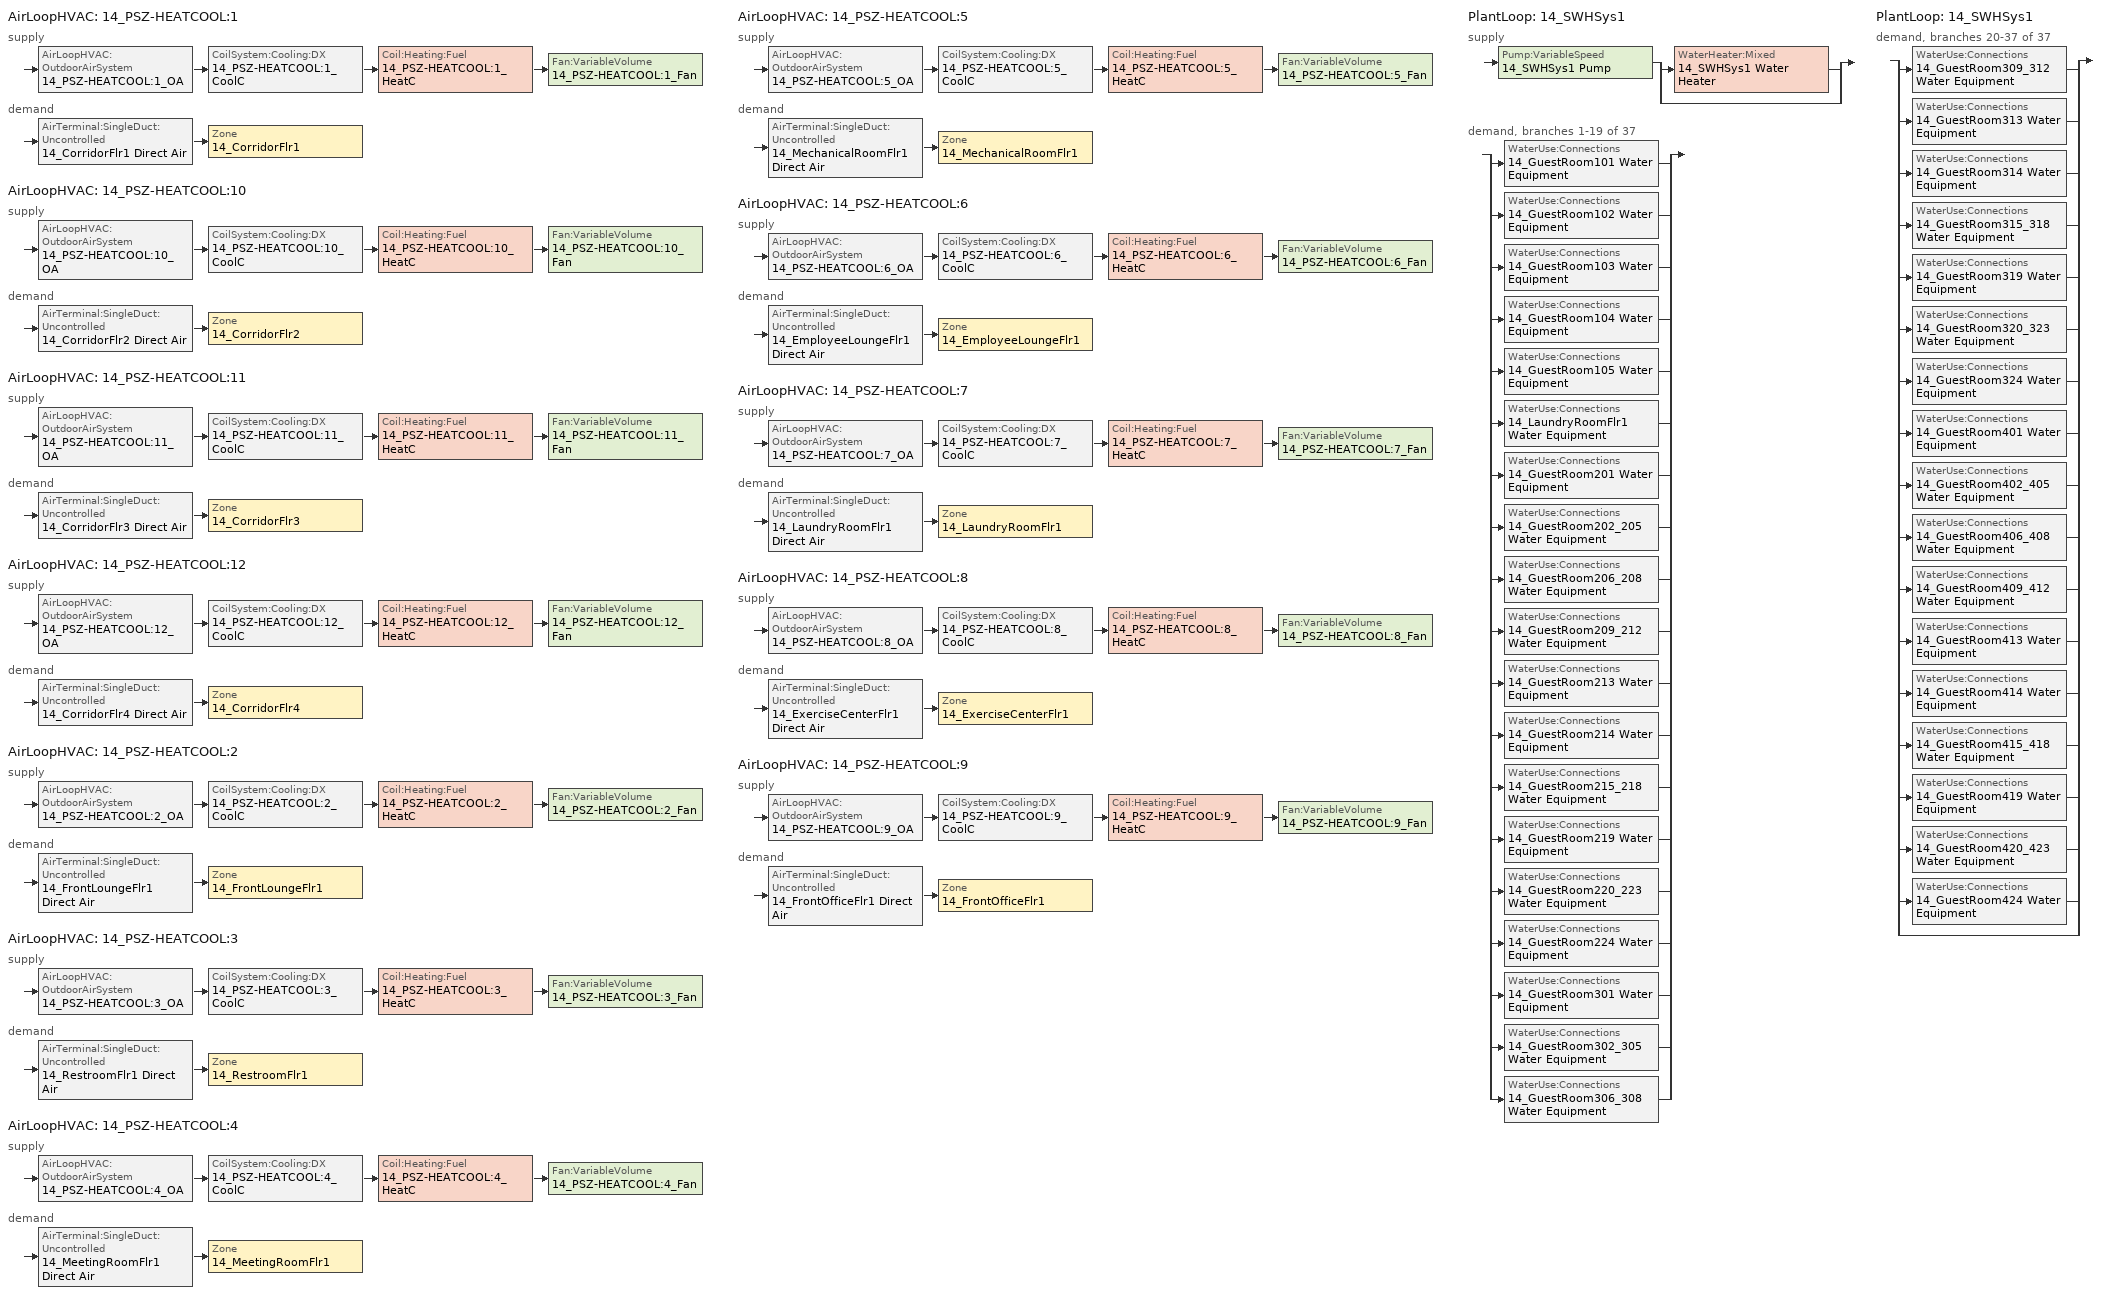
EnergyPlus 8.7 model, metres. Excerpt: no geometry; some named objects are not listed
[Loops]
AirLoopHVAC '14_PSZ-HEATCOOL:1'
 supply: AirLoopHVAC:OutdoorAirSystem '14_PSZ-HEATCOOL:1_OA' > CoilSystem:Cooling:DX '14_PSZ-HEATCOOL:1_CoolC' > Coil:Heating:Fuel '14_PSZ-HEATCOOL:1_HeatC' > Fan:VariableVolume '14_PSZ-HEATCOOL:1_Fan'
 demand: AirTerminal:SingleDuct:Uncontrolled '14_CorridorFlr1 Direct Air' > Zone '14_CorridorFlr1'
AirLoopHVAC '14_PSZ-HEATCOOL:10'
 supply: AirLoopHVAC:OutdoorAirSystem '14_PSZ-HEATCOOL:10_OA' > CoilSystem:Cooling:DX '14_PSZ-HEATCOOL:10_CoolC' > Coil:Heating:Fuel '14_PSZ-HEATCOOL:10_HeatC' > Fan:VariableVolume '14_PSZ-HEATCOOL:10_Fan'
 demand: AirTerminal:SingleDuct:Uncontrolled '14_CorridorFlr2 Direct Air' > Zone '14_CorridorFlr2'
AirLoopHVAC '14_PSZ-HEATCOOL:11'
 supply: AirLoopHVAC:OutdoorAirSystem '14_PSZ-HEATCOOL:11_OA' > CoilSystem:Cooling:DX '14_PSZ-HEATCOOL:11_CoolC' > Coil:Heating:Fuel '14_PSZ-HEATCOOL:11_HeatC' > Fan:VariableVolume '14_PSZ-HEATCOOL:11_Fan'
 demand: AirTerminal:SingleDuct:Uncontrolled '14_CorridorFlr3 Direct Air' > Zone '14_CorridorFlr3'
AirLoopHVAC '14_PSZ-HEATCOOL:12'
 supply: AirLoopHVAC:OutdoorAirSystem '14_PSZ-HEATCOOL:12_OA' > CoilSystem:Cooling:DX '14_PSZ-HEATCOOL:12_CoolC' > Coil:Heating:Fuel '14_PSZ-HEATCOOL:12_HeatC' > Fan:VariableVolume '14_PSZ-HEATCOOL:12_Fan'
 demand: AirTerminal:SingleDuct:Uncontrolled '14_CorridorFlr4 Direct Air' > Zone '14_CorridorFlr4'
AirLoopHVAC '14_PSZ-HEATCOOL:2'
 supply: AirLoopHVAC:OutdoorAirSystem '14_PSZ-HEATCOOL:2_OA' > CoilSystem:Cooling:DX '14_PSZ-HEATCOOL:2_CoolC' > Coil:Heating:Fuel '14_PSZ-HEATCOOL:2_HeatC' > Fan:VariableVolume '14_PSZ-HEATCOOL:2_Fan'
 demand: AirTerminal:SingleDuct:Uncontrolled '14_FrontLoungeFlr1 Direct Air' > Zone '14_FrontLoungeFlr1'
AirLoopHVAC '14_PSZ-HEATCOOL:3'
 supply: AirLoopHVAC:OutdoorAirSystem '14_PSZ-HEATCOOL:3_OA' > CoilSystem:Cooling:DX '14_PSZ-HEATCOOL:3_CoolC' > Coil:Heating:Fuel '14_PSZ-HEATCOOL:3_HeatC' > Fan:VariableVolume '14_PSZ-HEATCOOL:3_Fan'
 demand: AirTerminal:SingleDuct:Uncontrolled '14_RestroomFlr1 Direct Air' > Zone '14_RestroomFlr1'
AirLoopHVAC '14_PSZ-HEATCOOL:4'
 supply: AirLoopHVAC:OutdoorAirSystem '14_PSZ-HEATCOOL:4_OA' > CoilSystem:Cooling:DX '14_PSZ-HEATCOOL:4_CoolC' > Coil:Heating:Fuel '14_PSZ-HEATCOOL:4_HeatC' > Fan:VariableVolume '14_PSZ-HEATCOOL:4_Fan'
 demand: AirTerminal:SingleDuct:Uncontrolled '14_MeetingRoomFlr1 Direct Air' > Zone '14_MeetingRoomFlr1'
AirLoopHVAC '14_PSZ-HEATCOOL:5'
 supply: AirLoopHVAC:OutdoorAirSystem '14_PSZ-HEATCOOL:5_OA' > CoilSystem:Cooling:DX '14_PSZ-HEATCOOL:5_CoolC' > Coil:Heating:Fuel '14_PSZ-HEATCOOL:5_HeatC' > Fan:VariableVolume '14_PSZ-HEATCOOL:5_Fan'
 demand: AirTerminal:SingleDuct:Uncontrolled '14_MechanicalRoomFlr1 Direct Air' > Zone '14_MechanicalRoomFlr1'
AirLoopHVAC '14_PSZ-HEATCOOL:6'
 supply: AirLoopHVAC:OutdoorAirSystem '14_PSZ-HEATCOOL:6_OA' > CoilSystem:Cooling:DX '14_PSZ-HEATCOOL:6_CoolC' > Coil:Heating:Fuel '14_PSZ-HEATCOOL:6_HeatC' > Fan:VariableVolume '14_PSZ-HEATCOOL:6_Fan'
 demand: AirTerminal:SingleDuct:Uncontrolled '14_EmployeeLoungeFlr1 Direct Air' > Zone '14_EmployeeLoungeFlr1'
AirLoopHVAC '14_PSZ-HEATCOOL:7'
 supply: AirLoopHVAC:OutdoorAirSystem '14_PSZ-HEATCOOL:7_OA' > CoilSystem:Cooling:DX '14_PSZ-HEATCOOL:7_CoolC' > Coil:Heating:Fuel '14_PSZ-HEATCOOL:7_HeatC' > Fan:VariableVolume '14_PSZ-HEATCOOL:7_Fan'
 demand: AirTerminal:SingleDuct:Uncontrolled '14_LaundryRoomFlr1 Direct Air' > Zone '14_LaundryRoomFlr1'
AirLoopHVAC '14_PSZ-HEATCOOL:8'
 supply: AirLoopHVAC:OutdoorAirSystem '14_PSZ-HEATCOOL:8_OA' > CoilSystem:Cooling:DX '14_PSZ-HEATCOOL:8_CoolC' > Coil:Heating:Fuel '14_PSZ-HEATCOOL:8_HeatC' > Fan:VariableVolume '14_PSZ-HEATCOOL:8_Fan'
 demand: AirTerminal:SingleDuct:Uncontrolled '14_ExerciseCenterFlr1 Direct Air' > Zone '14_ExerciseCenterFlr1'
AirLoopHVAC '14_PSZ-HEATCOOL:9'
 supply: AirLoopHVAC:OutdoorAirSystem '14_PSZ-HEATCOOL:9_OA' > CoilSystem:Cooling:DX '14_PSZ-HEATCOOL:9_CoolC' > Coil:Heating:Fuel '14_PSZ-HEATCOOL:9_HeatC' > Fan:VariableVolume '14_PSZ-HEATCOOL:9_Fan'
 demand: AirTerminal:SingleDuct:Uncontrolled '14_FrontOfficeFlr1 Direct Air' > Zone '14_FrontOfficeFlr1'
PlantLoop '14_SWHSys1'
 supply: Pump:VariableSpeed '14_SWHSys1 Pump' > split
  | WaterHeater:Mixed '14_SWHSys1 Water Heater'
  | bypass
 demand, branches 1-19 of 37: split
  | WaterUse:Connections '14_GuestRoom101 Water Equipment'
  | WaterUse:Connections '14_GuestRoom102 Water Equipment'
  | WaterUse:Connections '14_GuestRoom103 Water Equipment'
  | WaterUse:Connections '14_GuestRoom104 Water Equipment'
  | WaterUse:Connections '14_GuestRoom105 Water Equipment'
  | WaterUse:Connections '14_LaundryRoomFlr1 Water Equipment'
  | WaterUse:Connections '14_GuestRoom201 Water Equipment'
  | WaterUse:Connections '14_GuestRoom202_205 Water Equipment'
  | WaterUse:Connections '14_GuestRoom206_208 Water Equipment'
  | WaterUse:Connections '14_GuestRoom209_212 Water Equipment'
  | WaterUse:Connections '14_GuestRoom213 Water Equipment'
  | WaterUse:Connections '14_GuestRoom214 Water Equipment'
  | WaterUse:Connections '14_GuestRoom215_218 Water Equipment'
  | WaterUse:Connections '14_GuestRoom219 Water Equipment'
  | WaterUse:Connections '14_GuestRoom220_223 Water Equipment'
  | WaterUse:Connections '14_GuestRoom224 Water Equipment'
  | WaterUse:Connections '14_GuestRoom301 Water Equipment'
  | WaterUse:Connections '14_GuestRoom302_305 Water Equipment'
  | WaterUse:Connections '14_GuestRoom306_308 Water Equipment'
PlantLoop '14_SWHSys1'
 demand, branches 20-37 of 37: split
  | WaterUse:Connections '14_GuestRoom309_312 Water Equipment'
  | WaterUse:Connections '14_GuestRoom313 Water Equipment'
  | WaterUse:Connections '14_GuestRoom314 Water Equipment'
  | WaterUse:Connections '14_GuestRoom315_318 Water Equipment'
  | WaterUse:Connections '14_GuestRoom319 Water Equipment'
  | WaterUse:Connections '14_GuestRoom320_323 Water Equipment'
  | WaterUse:Connections '14_GuestRoom324 Water Equipment'
  | WaterUse:Connections '14_GuestRoom401 Water Equipment'
  | WaterUse:Connections '14_GuestRoom402_405 Water Equipment'
  | WaterUse:Connections '14_GuestRoom406_408 Water Equipment'
  | WaterUse:Connections '14_GuestRoom409_412 Water Equipment'
  | WaterUse:Connections '14_GuestRoom413 Water Equipment'
  | WaterUse:Connections '14_GuestRoom414 Water Equipment'
  | WaterUse:Connections '14_GuestRoom415_418 Water Equipment'
  | WaterUse:Connections '14_GuestRoom419 Water Equipment'
  | WaterUse:Connections '14_GuestRoom420_423 Water Equipment'
  | WaterUse:Connections '14_GuestRoom424 Water Equipment'
  | bypass
[DesignSpecification:OutdoorAir]
Name | Outdoor Air Method | Outdoor Air Flow per Zone Floor Area {m3/s-m2} | Outdoor Air Flow per Person {m3/s-person}
14_SZ DSOA CorridorFlr1; 14_SZ DSOA CorridorFlr2; 14_SZ DSOA CorridorFlr3; 14_SZ DSOA CorridorFlr4; 14_SZ DSOA MechanicalRoomFlr1 | Flow/Area | 0.00025
14_SZ DSOA EmployeeLoungeFlr1; 14_SZ DSOA FrontLoungeFlr1 | Flow/Person |  | 0.008
14_SZ DSOA ExerciseCenterFlr1; 14_SZ DSOA FrontOfficeFlr1; 14_SZ DSOA MeetingRoomFlr1 | Flow/Person |  | 0.01
14_SZ DSOA LaundryRoomFlr1 | Flow/Person |  | 0.013
14_SZ DSOA RestroomFlr1 | Flow/Zone
[Sizing:Zone] Zone Cooling Design Supply Air Temperature Input Method=SupplyAirTemperature; Zone Cooling Design Supply Air Temperature {C}=14; Zone Heating Design Supply Air Temperature Input Method=SupplyAirTemperature; Zone Heating Design Supply Air Temperature {C}=40; Zone Cooling Design Supply Air Humidity Ratio {kgWater/kgDryAir}=0.0085; Zone Heating Design Supply Air Humidity Ratio {kgWater/kgDryAir}=0.008; Cooling Design Air Flow Method=DesignDay; Heating Design Air Flow Method=DesignDay
Name | Design Specification Outdoor Air Object
14_CorridorFlr1 | 14_SZ DSOA CorridorFlr1
14_CorridorFlr2 | 14_SZ DSOA CorridorFlr2
14_CorridorFlr3 | 14_SZ DSOA CorridorFlr3
14_CorridorFlr4 | 14_SZ DSOA CorridorFlr4
14_EmployeeLoungeFlr1 | 14_SZ DSOA EmployeeLoungeFlr1
14_ExerciseCenterFlr1 | 14_SZ DSOA ExerciseCenterFlr1
14_FrontLoungeFlr1 | 14_SZ DSOA FrontLoungeFlr1
14_FrontOfficeFlr1 | 14_SZ DSOA FrontOfficeFlr1
14_LaundryRoomFlr1 | 14_SZ DSOA LaundryRoomFlr1
14_MechanicalRoomFlr1 | 14_SZ DSOA MechanicalRoomFlr1
14_MeetingRoomFlr1 | 14_SZ DSOA MeetingRoomFlr1
14_RestroomFlr1 | 14_SZ DSOA RestroomFlr1
[Sizing:System] Type of Load to Size On=Sensible; Design Outdoor Air Flow Rate {m3/s}=AUTOSIZE; Central Heating Maximum System Air Flow Ratio=1; Preheat Design Temperature {C}=7; Preheat Design Humidity Ratio {kgWater/kgDryAir}=0.008; Precool Design Temperature {C}=12.8; Precool Design Humidity Ratio {kgWater/kgDryAir}=0.008; Central Cooling Design Supply Air Temperature {C}=12.8; Central Heating Design Supply Air Temperature {C}=40; Type of Zone Sum to Use=NonCoincident; 100% Outdoor Air in Cooling=No; 100% Outdoor Air in Heating=No; Central Cooling Design Supply Air Humidity Ratio {kgWater/kgDryAir}=0.0085; Central Heating Design Supply Air Humidity Ratio {kgWater/kgDryAir}=0.008; Cooling Supply Air Flow Rate Method=DesignDay; Heating Supply Air Flow Rate Method=DesignDay; Zone Maximum Outdoor Air Fraction=1; Cooling Design Capacity Method=CoolingDesignCapacity; Cooling Design Capacity {W}=autosize; Heating Design Capacity Method=HeatingDesignCapacity; Heating Design Capacity {W}=autosize; Central Cooling Capacity Control Method=VAV
14_PSZ-HEATCOOL:1; 14_PSZ-HEATCOOL:10; 14_PSZ-HEATCOOL:11; 14_PSZ-HEATCOOL:12; 14_PSZ-HEATCOOL:2; 14_PSZ-HEATCOOL:3; 14_PSZ-HEATCOOL:4; 14_PSZ-HEATCOOL:5; 14_PSZ-HEATCOOL:6; 14_PSZ-HEATCOOL:7; 14_PSZ-HEATCOOL:8; 14_PSZ-HEATCOOL:9
[Sizing:Plant]
14_SWHSys1: Loop Type=Heating; Design Loop Exit Temperature {C}=60; Loop Design Temperature Difference {deltaC}=5
[ZoneControl:Thermostat] Control Type Schedule=14_Dual Zone Control Type Sched
Name | Zone or ZoneList | Control 1
14_CorridorFlr1 Thermostat | 14_CorridorFlr1 | 14_CorridorFlr1 DualSPSched
14_CorridorFlr2 Thermostat | 14_CorridorFlr2 | 14_CorridorFlr2 DualSPSched
14_CorridorFlr3 Thermostat | 14_CorridorFlr3 | 14_CorridorFlr3 DualSPSched
14_CorridorFlr4 Thermostat | 14_CorridorFlr4 | 14_CorridorFlr4 DualSPSched
14_EmployeeLoungeFlr1 Thermostat | 14_EmployeeLoungeFlr1 | 14_EmployeeLoungeFlr1 DualSPSched
14_ExerciseCenterFlr1 Thermostat | 14_ExerciseCenterFlr1 | 14_ExerciseCenterFlr1 DualSPSched
14_FrontLoungeFlr1 Thermostat | 14_FrontLoungeFlr1 | 14_FrontLoungeFlr1 DualSPSched
14_FrontOfficeFlr1 Thermostat | 14_FrontOfficeFlr1 | 14_FrontOfficeFlr1 DualSPSched
14_LaundryRoomFlr1 Thermostat | 14_LaundryRoomFlr1 | 14_LaundryRoomFlr1 DualSPSched
14_MechanicalRoomFlr1 Thermostat | 14_MechanicalRoomFlr1 | 14_MechanicalRoomFlr1 DualSPSched
14_MeetingRoomFlr1 Thermostat | 14_MeetingRoomFlr1 | 14_MeetingRoomFlr1 DualSPSched
14_RestroomFlr1 Thermostat | 14_RestroomFlr1 | 14_RestroomFlr1 DualSPSched
[ThermostatSetpoint:DualSetpoint] Heating Setpoint Temperature Schedule=14_HTGSETP_SCH; Cooling Setpoint Temperature Schedule=14_CLGSETP_SCH
14_CorridorFlr1 DualSPSched; 14_CorridorFlr2 DualSPSched; 14_CorridorFlr3 DualSPSched; 14_CorridorFlr4 DualSPSched; 14_EmployeeLoungeFlr1 DualSPSched; 14_ExerciseCenterFlr1 DualSPSched; 14_FrontLoungeFlr1 DualSPSched; 14_FrontOfficeFlr1 DualSPSched; 14_LaundryRoomFlr1 DualSPSched; 14_MechanicalRoomFlr1 DualSPSched; 14_MeetingRoomFlr1 DualSPSched; 14_RestroomFlr1 DualSPSched
[AirTerminal:SingleDuct:Uncontrolled] Availability Schedule=ALWAYS_ON; Maximum Air Flow Rate {m3/s}=AUTOSIZE
14_CorridorFlr1 Direct Air; 14_CorridorFlr2 Direct Air; 14_CorridorFlr3 Direct Air; 14_CorridorFlr4 Direct Air; 14_EmployeeLoungeFlr1 Direct Air; 14_ExerciseCenterFlr1 Direct Air; 14_FrontLoungeFlr1 Direct Air; 14_FrontOfficeFlr1 Direct Air; 14_LaundryRoomFlr1 Direct Air; 14_MechanicalRoomFlr1 Direct Air; 14_MeetingRoomFlr1 Direct Air; 14_RestroomFlr1 Direct Air
[Zone equipment]
14_CorridorFlr1: 14_CorridorFlr1 Direct Air
14_CorridorFlr2: 14_CorridorFlr2 Direct Air
14_CorridorFlr3: 14_CorridorFlr3 Direct Air
14_CorridorFlr4: 14_CorridorFlr4 Direct Air
14_EmployeeLoungeFlr1: 14_EmployeeLoungeFlr1 Direct Air
14_ExerciseCenterFlr1: 14_ExerciseCenterFlr1 Direct Air
14_FrontLoungeFlr1: 14_FrontLoungeFlr1 Direct Air
14_FrontOfficeFlr1: 14_FrontOfficeFlr1 Direct Air
14_LaundryRoomFlr1: 14_LaundryRoomFlr1 Direct Air
14_MechanicalRoomFlr1: 14_MechanicalRoomFlr1 Direct Air
14_MeetingRoomFlr1: 14_MeetingRoomFlr1 Direct Air
14_RestroomFlr1: 14_RestroomFlr1 Direct Air
[Fan:VariableVolume] Availability Schedule=14_HVACOperationSchd; Fan Total Efficiency=0.5915; Pressure Rise {Pa}=550; Maximum Flow Rate {m3/s}=AUTOSIZE; Fan Power Minimum Flow Rate Input Method=Fraction; Fan Power Minimum Air Flow Rate {m3/s}=0; Motor Efficiency=0.91; Motor In Airstream Fraction=1; Fan Power Coefficient 1=0.0407599; Fan Power Coefficient 2=0.088045; Fan Power Coefficient 3=-0.0729261; Fan Power Coefficient 4=0.94374; Fan Power Coefficient 5=0
14_PSZ-HEATCOOL:10_Fan; 14_PSZ-HEATCOOL:11_Fan; 14_PSZ-HEATCOOL:12_Fan; 14_PSZ-HEATCOOL:1_Fan; 14_PSZ-HEATCOOL:2_Fan; 14_PSZ-HEATCOOL:3_Fan; 14_PSZ-HEATCOOL:4_Fan; 14_PSZ-HEATCOOL:5_Fan; 14_PSZ-HEATCOOL:6_Fan; 14_PSZ-HEATCOOL:7_Fan; 14_PSZ-HEATCOOL:8_Fan; 14_PSZ-HEATCOOL:9_Fan
[Coil:Cooling:DX:SingleSpeed] Availability Schedule=ALWAYS_ON; Gross Rated Total Cooling Capacity {W}=AUTOSIZE; Gross Rated Sensible Heat Ratio=AUTOSIZE; Rated Air Flow Rate {m3/s}=AUTOSIZE; Total Cooling Capacity Function of Temperature Curve=14_CoolCStandard10Ton_CapFT; Total Cooling Capacity Function of Flow Fraction Curve=14_CoolCStandard10Ton_CapFF; Energy Input Ratio Function of Temperature Curve=14_CoolCStandard10Ton_EIRFT; Energy Input Ratio Function of Flow Fraction Curve=14_CoolCStandard10Ton_EIRFFF; Part Load Fraction Correlation Curve=14_CoolCStandard10Ton_PLR
Name | Gross Rated Cooling COP {W/W}
14_PSZ-HEATCOOL:10_CoolC DXCoil; 14_PSZ-HEATCOOL:11_CoolC DXCoil; 14_PSZ-HEATCOOL:12_CoolC DXCoil; 14_PSZ-HEATCOOL:1_CoolC DXCoil; 14_PSZ-HEATCOOL:2_CoolC DXCoil; 14_PSZ-HEATCOOL:3_CoolC DXCoil; 14_PSZ-HEATCOOL:4_CoolC DXCoil; 14_PSZ-HEATCOOL:5_CoolC DXCoil; 14_PSZ-HEATCOOL:6_CoolC DXCoil; 14_PSZ-HEATCOOL:8_CoolC DXCoil; 14_PSZ-HEATCOOL:9_CoolC DXCoil | 3.66668
14_PSZ-HEATCOOL:7_CoolC DXCoil | 3.50016
[Coil:Heating:Fuel] Availability Schedule=ALWAYS_ON; Fuel Type=NaturalGas; Nominal Capacity {W}=AUTOSIZE
Name | Burner Efficiency
14_PSZ-HEATCOOL:10_HeatC; 14_PSZ-HEATCOOL:11_HeatC; 14_PSZ-HEATCOOL:12_HeatC; 14_PSZ-HEATCOOL:1_HeatC; 14_PSZ-HEATCOOL:2_HeatC; 14_PSZ-HEATCOOL:3_HeatC; 14_PSZ-HEATCOOL:4_HeatC; 14_PSZ-HEATCOOL:5_HeatC; 14_PSZ-HEATCOOL:6_HeatC; 14_PSZ-HEATCOOL:8_HeatC; 14_PSZ-HEATCOOL:9_HeatC | 0.8
14_PSZ-HEATCOOL:7_HeatC | 0.78
[CoilSystem:Cooling:DX] Availability Schedule=ALWAYS_ON
Name | Cooling Coil
14_PSZ-HEATCOOL:10_CoolC | 14_PSZ-HEATCOOL:10_CoolC DXCoil
14_PSZ-HEATCOOL:11_CoolC | 14_PSZ-HEATCOOL:11_CoolC DXCoil
14_PSZ-HEATCOOL:12_CoolC | 14_PSZ-HEATCOOL:12_CoolC DXCoil
14_PSZ-HEATCOOL:1_CoolC | 14_PSZ-HEATCOOL:1_CoolC DXCoil
14_PSZ-HEATCOOL:2_CoolC | 14_PSZ-HEATCOOL:2_CoolC DXCoil
14_PSZ-HEATCOOL:3_CoolC | 14_PSZ-HEATCOOL:3_CoolC DXCoil
14_PSZ-HEATCOOL:4_CoolC | 14_PSZ-HEATCOOL:4_CoolC DXCoil
14_PSZ-HEATCOOL:5_CoolC | 14_PSZ-HEATCOOL:5_CoolC DXCoil
14_PSZ-HEATCOOL:6_CoolC | 14_PSZ-HEATCOOL:6_CoolC DXCoil
14_PSZ-HEATCOOL:7_CoolC | 14_PSZ-HEATCOOL:7_CoolC DXCoil
14_PSZ-HEATCOOL:8_CoolC | 14_PSZ-HEATCOOL:8_CoolC DXCoil
14_PSZ-HEATCOOL:9_CoolC | 14_PSZ-HEATCOOL:9_CoolC DXCoil
[Controller:OutdoorAir] Minimum Outdoor Air Flow Rate {m3/s}=AUTOSIZE; Maximum Outdoor Air Flow Rate {m3/s}=AUTOSIZE; Economizer Control Type=NoEconomizer; Economizer Control Action Type=ModulateFlow; Economizer Maximum Limit Dry-Bulb Temperature {C}=28; Economizer Maximum Limit Enthalpy {J/kg}=64000; Economizer Minimum Limit Dry-Bulb Temperature {C}=-100; Lockout Type=NoLockout; Minimum Limit Type=FixedMinimum; Minimum Outdoor Air Schedule=14_MinOA_Sched
14_PSZ-HEATCOOL:10_OA_Controller; 14_PSZ-HEATCOOL:11_OA_Controller; 14_PSZ-HEATCOOL:12_OA_Controller; 14_PSZ-HEATCOOL:1_OA_Controller; 14_PSZ-HEATCOOL:2_OA_Controller; 14_PSZ-HEATCOOL:3_OA_Controller; 14_PSZ-HEATCOOL:4_OA_Controller; 14_PSZ-HEATCOOL:5_OA_Controller; 14_PSZ-HEATCOOL:6_OA_Controller; 14_PSZ-HEATCOOL:7_OA_Controller; 14_PSZ-HEATCOOL:8_OA_Controller; 14_PSZ-HEATCOOL:9_OA_Controller
[AirLoopHVAC] Design Supply Air Flow Rate {m3/s}=AUTOSIZE
14_PSZ-HEATCOOL:1; 14_PSZ-HEATCOOL:10; 14_PSZ-HEATCOOL:11; 14_PSZ-HEATCOOL:12; 14_PSZ-HEATCOOL:2; 14_PSZ-HEATCOOL:3; 14_PSZ-HEATCOOL:4; 14_PSZ-HEATCOOL:5; 14_PSZ-HEATCOOL:6; 14_PSZ-HEATCOOL:7; 14_PSZ-HEATCOOL:8; 14_PSZ-HEATCOOL:9
[Pump:VariableSpeed]
14_SWHSys1 Pump: Design Maximum Flow Rate {m3/s}=AUTOSIZE; Design Pump Head {Pa}=179352; Design Power Consumption {W}=AUTOSIZE; Motor Efficiency=0.9; Fraction of Motor Inefficiencies to Fluid Stream=0; Coefficient 1 of the Part Load Performance Curve=0; Coefficient 2 of the Part Load Performance Curve=1; Coefficient 3 of the Part Load Performance Curve=0; Coefficient 4 of the Part Load Performance Curve=0; Design Minimum Flow Rate {m3/s}=0; Pump Control Type=Intermittent
[WaterHeater:Mixed]
14_SWHSys1 Water Heater: Tank Volume {m3}=2; Setpoint Temperature Schedule=14_SWHSys1 Water Heater Setpoint Temperature Schedule Name; Deadband Temperature Difference {deltaC}=2; Maximum Temperature Limit {C}=82.2222; Heater Control Type=Cycle; Heater Maximum Capacity {W}=845000; Heater Fuel Type=NATURALGAS; Heater Thermal Efficiency=0.8; Off Cycle Parasitic Fuel Consumption Rate {W}=20; Off Cycle Parasitic Fuel Type=NATURALGAS; Off Cycle Parasitic Heat Fraction to Tank=0.8; On Cycle Parasitic Fuel Type=NATURALGAS; Ambient Temperature Indicator=SCHEDULE; Ambient Temperature Schedule=14_SWHSys1 Water Heater Ambient Temperature Schedule Name; Off Cycle Loss Coefficient to Ambient Temperature {W/K}=6; On Cycle Loss Coefficient to Ambient Temperature {W/K}=6; Use Side Effectiveness=1; Source Side Effectiveness=1; Use Side Design Flow Rate {m3/s}=AUTOSIZE; Source Side Design Flow Rate {m3/s}=AUTOSIZE; Indirect Water Heating Recovery Time {hr}=1.5
[PlantLoop]
14_SWHSys1: Fluid Type=Water; Plant Equipment Operation Scheme=14_SWHSys1 Loop Operation Scheme List; Maximum Loop Temperature {C}=60; Minimum Loop Temperature {C}=10; Maximum Loop Flow Rate {m3/s}=AUTOSIZE; Minimum Loop Flow Rate {m3/s}=0; Plant Loop Volume {m3}=AUTOSIZE; Load Distribution Scheme=Optimal
[PlantEquipmentList]
14_SWHSys1 Equipment List: 14_SWHSys1 Water Heater
[PlantEquipmentOperation:HeatingLoad]
14_SWHSys1 Operation Scheme: Load Range 1 Lower Limit {W}=0; Load Range 1 Upper Limit {W}=1000000000000000; Range 1 Equipment List=14_SWHSys1 Equipment List
[PlantEquipmentOperationSchemes]
14_SWHSys1 Loop Operation Scheme List: Control Scheme 1=14_SWHSys1 Operation Scheme; Control Scheme 1 Schedule=ALWAYS_ON
[SetpointManager:Scheduled]
14_SWHSys1 Loop Setpoint Manager: Control Variable=Temperature; Schedule=14_SWHSys1-Loop-Temp-Schedule; Setpoint Node or NodeList=14_SWHSys1 Supply Outlet Node
[SetpointManager:SingleZone:Reheat] Control Variable=Temperature; Minimum Supply Air Temperature {C}=10; Maximum Supply Air Temperature {C}=50
Name | Control Zone | Setpoint Node or NodeList
14_SupAirTemp MngrCorridorFlr1 | 14_CorridorFlr1 | 14_PSZ-HEATCOOL:1 Supply Equipment Outlet Node
14_SupAirTemp MngrCorridorFlr2 | 14_CorridorFlr2 | 14_PSZ-HEATCOOL:10 Supply Equipment Outlet Node
14_SupAirTemp MngrCorridorFlr3 | 14_CorridorFlr3 | 14_PSZ-HEATCOOL:11 Supply Equipment Outlet Node
14_SupAirTemp MngrCorridorFlr4 | 14_CorridorFlr4 | 14_PSZ-HEATCOOL:12 Supply Equipment Outlet Node
14_SupAirTemp MngrEmployeeLoungeFlr1 | 14_EmployeeLoungeFlr1 | 14_PSZ-HEATCOOL:6 Supply Equipment Outlet Node
14_SupAirTemp MngrExerciseCenterFlr1 | 14_ExerciseCenterFlr1 | 14_PSZ-HEATCOOL:8 Supply Equipment Outlet Node
14_SupAirTemp MngrFrontLoungeFlr1 | 14_FrontLoungeFlr1 | 14_PSZ-HEATCOOL:2 Supply Equipment Outlet Node
14_SupAirTemp MngrFrontOfficeFlr1 | 14_FrontOfficeFlr1 | 14_PSZ-HEATCOOL:9 Supply Equipment Outlet Node
14_SupAirTemp MngrLaundryRoomFlr1 | 14_LaundryRoomFlr1 | 14_PSZ-HEATCOOL:7 Supply Equipment Outlet Node
14_SupAirTemp MngrMechanicalRoomFlr1 | 14_MechanicalRoomFlr1 | 14_PSZ-HEATCOOL:5 Supply Equipment Outlet Node
14_SupAirTemp MngrMeetingRoomFlr1 | 14_MeetingRoomFlr1 | 14_PSZ-HEATCOOL:4 Supply Equipment Outlet Node
14_SupAirTemp MngrRestroomFlr1 | 14_RestroomFlr1 | 14_PSZ-HEATCOOL:3 Supply Equipment Outlet Node
[SetpointManager:MixedAir] Control Variable=Temperature
Name | Setpoint Node or NodeList
14_PSZ-HEATCOOL:10_CoolC SAT Manager | 14_PSZ-HEATCOOL:10_CoolC-PSZ-HEATCOOL:10_HeatCNode
14_PSZ-HEATCOOL:10_HeatC MixedAir Manager | 14_PSZ-HEATCOOL:10_HeatC-PSZ-HEATCOOL:10_FanNode
14_PSZ-HEATCOOL:10_OAMixed Air Temp Manager | 14_PSZ-HEATCOOL:10_OA-PSZ-HEATCOOL:10_CoolCNode
14_PSZ-HEATCOOL:11_CoolC SAT Manager | 14_PSZ-HEATCOOL:11_CoolC-PSZ-HEATCOOL:11_HeatCNode
14_PSZ-HEATCOOL:11_HeatC MixedAir Manager | 14_PSZ-HEATCOOL:11_HeatC-PSZ-HEATCOOL:11_FanNode
14_PSZ-HEATCOOL:11_OAMixed Air Temp Manager | 14_PSZ-HEATCOOL:11_OA-PSZ-HEATCOOL:11_CoolCNode
14_PSZ-HEATCOOL:12_CoolC SAT Manager | 14_PSZ-HEATCOOL:12_CoolC-PSZ-HEATCOOL:12_HeatCNode
14_PSZ-HEATCOOL:12_HeatC MixedAir Manager | 14_PSZ-HEATCOOL:12_HeatC-PSZ-HEATCOOL:12_FanNode
14_PSZ-HEATCOOL:12_OAMixed Air Temp Manager | 14_PSZ-HEATCOOL:12_OA-PSZ-HEATCOOL:12_CoolCNode
14_PSZ-HEATCOOL:1_CoolC SAT Manager | 14_PSZ-HEATCOOL:1_CoolC-PSZ-HEATCOOL:1_HeatCNode
14_PSZ-HEATCOOL:1_HeatC MixedAir Manager | 14_PSZ-HEATCOOL:1_HeatC-PSZ-HEATCOOL:1_FanNode
14_PSZ-HEATCOOL:1_OAMixed Air Temp Manager | 14_PSZ-HEATCOOL:1_OA-PSZ-HEATCOOL:1_CoolCNode
14_PSZ-HEATCOOL:2_CoolC SAT Manager | 14_PSZ-HEATCOOL:2_CoolC-PSZ-HEATCOOL:2_HeatCNode
14_PSZ-HEATCOOL:2_HeatC MixedAir Manager | 14_PSZ-HEATCOOL:2_HeatC-PSZ-HEATCOOL:2_FanNode
14_PSZ-HEATCOOL:2_OAMixed Air Temp Manager | 14_PSZ-HEATCOOL:2_OA-PSZ-HEATCOOL:2_CoolCNode
14_PSZ-HEATCOOL:3_CoolC SAT Manager | 14_PSZ-HEATCOOL:3_CoolC-PSZ-HEATCOOL:3_HeatCNode
14_PSZ-HEATCOOL:3_HeatC MixedAir Manager | 14_PSZ-HEATCOOL:3_HeatC-PSZ-HEATCOOL:3_FanNode
14_PSZ-HEATCOOL:3_OAMixed Air Temp Manager | 14_PSZ-HEATCOOL:3_OA-PSZ-HEATCOOL:3_CoolCNode
14_PSZ-HEATCOOL:4_CoolC SAT Manager | 14_PSZ-HEATCOOL:4_CoolC-PSZ-HEATCOOL:4_HeatCNode
14_PSZ-HEATCOOL:4_HeatC MixedAir Manager | 14_PSZ-HEATCOOL:4_HeatC-PSZ-HEATCOOL:4_FanNode
14_PSZ-HEATCOOL:4_OAMixed Air Temp Manager | 14_PSZ-HEATCOOL:4_OA-PSZ-HEATCOOL:4_CoolCNode
14_PSZ-HEATCOOL:5_CoolC SAT Manager | 14_PSZ-HEATCOOL:5_CoolC-PSZ-HEATCOOL:5_HeatCNode
14_PSZ-HEATCOOL:5_HeatC MixedAir Manager | 14_PSZ-HEATCOOL:5_HeatC-PSZ-HEATCOOL:5_FanNode
14_PSZ-HEATCOOL:5_OAMixed Air Temp Manager | 14_PSZ-HEATCOOL:5_OA-PSZ-HEATCOOL:5_CoolCNode
14_PSZ-HEATCOOL:6_CoolC SAT Manager | 14_PSZ-HEATCOOL:6_CoolC-PSZ-HEATCOOL:6_HeatCNode
14_PSZ-HEATCOOL:6_HeatC MixedAir Manager | 14_PSZ-HEATCOOL:6_HeatC-PSZ-HEATCOOL:6_FanNode
14_PSZ-HEATCOOL:6_OAMixed Air Temp Manager | 14_PSZ-HEATCOOL:6_OA-PSZ-HEATCOOL:6_CoolCNode
14_PSZ-HEATCOOL:7_CoolC SAT Manager | 14_PSZ-HEATCOOL:7_CoolC-PSZ-HEATCOOL:7_HeatCNode
14_PSZ-HEATCOOL:7_HeatC MixedAir Manager | 14_PSZ-HEATCOOL:7_HeatC-PSZ-HEATCOOL:7_FanNode
14_PSZ-HEATCOOL:7_OAMixed Air Temp Manager | 14_PSZ-HEATCOOL:7_OA-PSZ-HEATCOOL:7_CoolCNode
14_PSZ-HEATCOOL:8_CoolC SAT Manager | 14_PSZ-HEATCOOL:8_CoolC-PSZ-HEATCOOL:8_HeatCNode
14_PSZ-HEATCOOL:8_HeatC MixedAir Manager | 14_PSZ-HEATCOOL:8_HeatC-PSZ-HEATCOOL:8_FanNode
14_PSZ-HEATCOOL:8_OAMixed Air Temp Manager | 14_PSZ-HEATCOOL:8_OA-PSZ-HEATCOOL:8_CoolCNode
14_PSZ-HEATCOOL:9_CoolC SAT Manager | 14_PSZ-HEATCOOL:9_CoolC-PSZ-HEATCOOL:9_HeatCNode
14_PSZ-HEATCOOL:9_HeatC MixedAir Manager | 14_PSZ-HEATCOOL:9_HeatC-PSZ-HEATCOOL:9_FanNode
14_PSZ-HEATCOOL:9_OAMixed Air Temp Manager | 14_PSZ-HEATCOOL:9_OA-PSZ-HEATCOOL:9_CoolCNode
[WaterUse:Equipment] Sensible Fraction Schedule=14_Water Equipment Sensible fract sched; Latent Fraction Schedule=14_Water Equipment Latent fract sched
Name | Peak Flow Rate {m3/s} | Flow Rate Fraction Schedule | Target Temperature Schedule | Hot Water Supply Temperature Schedule | Zone
14_GuestRoom101 Water Equipment | 1.83e-06 | 14_GuestRoom_SWH_Sch | 14_Water Equipment Temp Sched | 14_Water Equipment Hot Supply Temp Sched | 14_GuestRoom101
14_GuestRoom102 Water Equipment | 1.83e-06 | 14_GuestRoom_SWH_Sch | 14_Water Equipment Temp Sched | 14_Water Equipment Hot Supply Temp Sched | 14_GuestRoom102
14_GuestRoom103 Water Equipment | 1.83e-06 | 14_GuestRoom_SWH_Sch | 14_Water Equipment Temp Sched | 14_Water Equipment Hot Supply Temp Sched | 14_GuestRoom103
14_GuestRoom104 Water Equipment | 1.83e-06 | 14_GuestRoom_SWH_Sch | 14_Water Equipment Temp Sched | 14_Water Equipment Hot Supply Temp Sched | 14_GuestRoom104
14_GuestRoom105 Water Equipment | 1.83e-06 | 14_GuestRoom_SWH_Sch | 14_Water Equipment Temp Sched | 14_Water Equipment Hot Supply Temp Sched | 14_GuestRoom105
14_GuestRoom201 Water Equipment | 1.83e-06 | 14_GuestRoom_SWH_Sch | 14_Water Equipment Temp Sched | 14_Water Equipment Hot Supply Temp Sched | 14_GuestRoom201
14_GuestRoom202_205 Water Equipment | 7.32e-06 | 14_GuestRoom_SWH_Sch | 14_Water Equipment Temp Sched | 14_Water Equipment Hot Supply Temp Sched | 14_GuestRoom202_205
14_GuestRoom206_208 Water Equipment | 5.49e-06 | 14_GuestRoom_SWH_Sch | 14_Water Equipment Temp Sched | 14_Water Equipment Hot Supply Temp Sched | 14_GuestRoom206_208
14_GuestRoom209_212 Water Equipment | 7.32e-06 | 14_GuestRoom_SWH_Sch | 14_Water Equipment Temp Sched | 14_Water Equipment Hot Supply Temp Sched | 14_GuestRoom209_212
14_GuestRoom213 Water Equipment | 1.83e-06 | 14_GuestRoom_SWH_Sch | 14_Water Equipment Temp Sched | 14_Water Equipment Hot Supply Temp Sched | 14_GuestRoom213
14_GuestRoom214 Water Equipment | 1.83e-06 | 14_GuestRoom_SWH_Sch | 14_Water Equipment Temp Sched | 14_Water Equipment Hot Supply Temp Sched | 14_GuestRoom214
14_GuestRoom215_218 Water Equipment | 7.32e-06 | 14_GuestRoom_SWH_Sch | 14_Water Equipment Temp Sched | 14_Water Equipment Hot Supply Temp Sched | 14_GuestRoom215_218
14_GuestRoom219 Water Equipment | 1.83e-06 | 14_GuestRoom_SWH_Sch | 14_Water Equipment Temp Sched | 14_Water Equipment Hot Supply Temp Sched | 14_GuestRoom219
14_GuestRoom220_223 Water Equipment | 7.32e-06 | 14_GuestRoom_SWH_Sch | 14_Water Equipment Temp Sched | 14_Water Equipment Hot Supply Temp Sched | 14_GuestRoom220_223
14_GuestRoom224 Water Equipment | 1.83e-06 | 14_GuestRoom_SWH_Sch | 14_Water Equipment Temp Sched | 14_Water Equipment Hot Supply Temp Sched | 14_GuestRoom224
14_GuestRoom301 Water Equipment | 1.83e-06 | 14_GuestRoom_SWH_Sch | 14_Water Equipment Temp Sched | 14_Water Equipment Hot Supply Temp Sched | 14_GuestRoom301
14_GuestRoom302_305 Water Equipment | 7.32e-06 | 14_GuestRoom_SWH_Sch | 14_Water Equipment Temp Sched | 14_Water Equipment Hot Supply Temp Sched | 14_GuestRoom302_305
14_GuestRoom306_308 Water Equipment | 5.49e-06 | 14_GuestRoom_SWH_Sch | 14_Water Equipment Temp Sched | 14_Water Equipment Hot Supply Temp Sched | 14_GuestRoom306_308
14_GuestRoom309_312 Water Equipment | 7.32e-06 | 14_GuestRoom_SWH_Sch | 14_Water Equipment Temp Sched | 14_Water Equipment Hot Supply Temp Sched | 14_GuestRoom309_312
14_GuestRoom313 Water Equipment | 1.83e-06 | 14_GuestRoom_SWH_Sch | 14_Water Equipment Temp Sched | 14_Water Equipment Hot Supply Temp Sched | 14_GuestRoom313
14_GuestRoom314 Water Equipment | 1.83e-06 | 14_GuestRoom_SWH_Sch | 14_Water Equipment Temp Sched | 14_Water Equipment Hot Supply Temp Sched | 14_GuestRoom314
14_GuestRoom315_318 Water Equipment | 7.32e-06 | 14_GuestRoom_SWH_Sch | 14_Water Equipment Temp Sched | 14_Water Equipment Hot Supply Temp Sched | 14_GuestRoom315_318
14_GuestRoom319 Water Equipment | 1.83e-06 | 14_GuestRoom_SWH_Sch | 14_Water Equipment Temp Sched | 14_Water Equipment Hot Supply Temp Sched | 14_GuestRoom319
14_GuestRoom320_323 Water Equipment | 7.32e-06 | 14_GuestRoom_SWH_Sch | 14_Water Equipment Temp Sched | 14_Water Equipment Hot Supply Temp Sched | 14_GuestRoom320_323
14_GuestRoom324 Water Equipment | 1.83e-06 | 14_GuestRoom_SWH_Sch | 14_Water Equipment Temp Sched | 14_Water Equipment Hot Supply Temp Sched | 14_GuestRoom324
14_GuestRoom401 Water Equipment | 1.83e-06 | 14_GuestRoom_SWH_Sch | 14_Water Equipment Temp Sched | 14_Water Equipment Hot Supply Temp Sched | 14_GuestRoom401
14_GuestRoom402_405 Water Equipment | 7.32e-06 | 14_GuestRoom_SWH_Sch | 14_Water Equipment Temp Sched | 14_Water Equipment Hot Supply Temp Sched | 14_GuestRoom402_405
14_GuestRoom406_408 Water Equipment | 5.49e-06 | 14_GuestRoom_SWH_Sch | 14_Water Equipment Temp Sched | 14_Water Equipment Hot Supply Temp Sched | 14_GuestRoom406_408
14_GuestRoom409_412 Water Equipment | 7.32e-06 | 14_GuestRoom_SWH_Sch | 14_Water Equipment Temp Sched | 14_Water Equipment Hot Supply Temp Sched | 14_GuestRoom409_412
14_GuestRoom413 Water Equipment | 1.83e-06 | 14_GuestRoom_SWH_Sch | 14_Water Equipment Temp Sched | 14_Water Equipment Hot Supply Temp Sched | 14_GuestRoom413
14_GuestRoom414 Water Equipment | 1.83e-06 | 14_GuestRoom_SWH_Sch | 14_Water Equipment Temp Sched | 14_Water Equipment Hot Supply Temp Sched | 14_GuestRoom414
14_GuestRoom415_418 Water Equipment | 7.32e-06 | 14_GuestRoom_SWH_Sch | 14_Water Equipment Temp Sched | 14_Water Equipment Hot Supply Temp Sched | 14_GuestRoom415_418
14_GuestRoom419 Water Equipment | 1.83e-06 | 14_GuestRoom_SWH_Sch | 14_Water Equipment Temp Sched | 14_Water Equipment Hot Supply Temp Sched | 14_GuestRoom419
14_GuestRoom420_423 Water Equipment | 7.32e-06 | 14_GuestRoom_SWH_Sch | 14_Water Equipment Temp Sched | 14_Water Equipment Hot Supply Temp Sched | 14_GuestRoom420_423
14_GuestRoom424 Water Equipment | 1.83e-06 | 14_GuestRoom_SWH_Sch | 14_Water Equipment Temp Sched | 14_Water Equipment Hot Supply Temp Sched | 14_GuestRoom424
14_LaundryRoomFlr1 Water Equipment | 7.1e-005 | 14_LaundryRoom_SWH_Sch | 14_Laundry Water Equipment Temp Sched | 14_Laundry Water Equipment Hot Supply Temp Sched | 14_LaundryRoomFlr1
[WaterUse:Connections]
Name | Water Use Equipment 1
14_GuestRoom101 Water Equipment | 14_GuestRoom101 Water Equipment
14_GuestRoom102 Water Equipment | 14_GuestRoom102 Water Equipment
14_GuestRoom103 Water Equipment | 14_GuestRoom103 Water Equipment
14_GuestRoom104 Water Equipment | 14_GuestRoom104 Water Equipment
14_GuestRoom105 Water Equipment | 14_GuestRoom105 Water Equipment
14_GuestRoom201 Water Equipment | 14_GuestRoom201 Water Equipment
14_GuestRoom202_205 Water Equipment | 14_GuestRoom202_205 Water Equipment
14_GuestRoom206_208 Water Equipment | 14_GuestRoom206_208 Water Equipment
14_GuestRoom209_212 Water Equipment | 14_GuestRoom209_212 Water Equipment
14_GuestRoom213 Water Equipment | 14_GuestRoom213 Water Equipment
14_GuestRoom214 Water Equipment | 14_GuestRoom214 Water Equipment
14_GuestRoom215_218 Water Equipment | 14_GuestRoom215_218 Water Equipment
14_GuestRoom219 Water Equipment | 14_GuestRoom219 Water Equipment
14_GuestRoom220_223 Water Equipment | 14_GuestRoom220_223 Water Equipment
14_GuestRoom224 Water Equipment | 14_GuestRoom224 Water Equipment
14_GuestRoom301 Water Equipment | 14_GuestRoom301 Water Equipment
14_GuestRoom302_305 Water Equipment | 14_GuestRoom302_305 Water Equipment
14_GuestRoom306_308 Water Equipment | 14_GuestRoom306_308 Water Equipment
14_GuestRoom309_312 Water Equipment | 14_GuestRoom309_312 Water Equipment
14_GuestRoom313 Water Equipment | 14_GuestRoom313 Water Equipment
14_GuestRoom314 Water Equipment | 14_GuestRoom314 Water Equipment
14_GuestRoom315_318 Water Equipment | 14_GuestRoom315_318 Water Equipment
14_GuestRoom319 Water Equipment | 14_GuestRoom319 Water Equipment
14_GuestRoom320_323 Water Equipment | 14_GuestRoom320_323 Water Equipment
14_GuestRoom324 Water Equipment | 14_GuestRoom324 Water Equipment
14_GuestRoom401 Water Equipment | 14_GuestRoom401 Water Equipment
14_GuestRoom402_405 Water Equipment | 14_GuestRoom402_405 Water Equipment
14_GuestRoom406_408 Water Equipment | 14_GuestRoom406_408 Water Equipment
14_GuestRoom409_412 Water Equipment | 14_GuestRoom409_412 Water Equipment
14_GuestRoom413 Water Equipment | 14_GuestRoom413 Water Equipment
14_GuestRoom414 Water Equipment | 14_GuestRoom414 Water Equipment
14_GuestRoom415_418 Water Equipment | 14_GuestRoom415_418 Water Equipment
14_GuestRoom419 Water Equipment | 14_GuestRoom419 Water Equipment
14_GuestRoom420_423 Water Equipment | 14_GuestRoom420_423 Water Equipment
14_GuestRoom424 Water Equipment | 14_GuestRoom424 Water Equipment
14_LaundryRoomFlr1 Water Equipment | 14_LaundryRoomFlr1 Water Equipment
[Schedule:Compact]
ALWAYS_ON; 14_HVACOperationSchd; 14_MinOA_Sched: Through: 12/31, For: AllDays, Until: 24:00, 1
14_CLGSETP_SCH: Through: 12/31, For: AllDays, Until: 24:00, 25
14_Dual Zone Control Type Sched: Through: 12/31, For: AllDays, Until: 24:00, 4
14_HTGSETP_SCH: Through: 12/31, For: AllDays, Until: 24:00, 20
14_GuestRoom_SWH_Sch: Through: 12/31, For: Weekdays, Until: 01:00, 0.2, Until: 04:00, 0.15, Until: 05:00, 0.2, Until: 06:00, 0.35, Until: 07:00, 0.6, Until: 08:00, 0.8, Until: 09:00, 0.55, Until: 10:00, 0.4, Until: 11:00, 0.3, Until: 17:00, 0.2, Until: 18:00, 0.3, Until: 19:00, 0.55, Until: 21:00, 0.4, Until: 22:00, 0.6, Until: 23:00, 0.45, Until: 24:00, 0.25, For: AllOtherDays, Until: 01:00, 0.2, Until: 04:00, 0.15, Until: 05:00, 0.2, Until: 06:00, 0.25, Until: 07:00, 0.35, Until: 08:00, 0.6, Until: 09:00, 0.8, Until: 10:00, 0.55, Until: 11:00, 0.4, Until: 12:00, 0.3, Until: 17:00, 0.2, Until: 18:00, 0.25, Until: 19:00, 0.3, Until: 22:00, 0.4, Until: 23:00, 0.6, Until: 24:00, 0.35
14_LaundryRoom_SWH_Sch: Through: 12/31, For: AllDays, Until: 08:00, 0, Until: 16:00, 1, Until: 24:00, 0
14_Water Equipment Latent fract sched: Through: 12/31, For: AllDays, Until: 24:00, 0.05
14_Water Equipment Sensible fract sched: Through: 12/31, For: AllDays, Until: 24:00, 0.2
14_Water Equipment Hot Supply Temp Sched; 14_Water Equipment Temp Sched: Through: 12/31, For: AllDays, Until: 24:00, 43.3
14_Laundry Water Equipment Hot Supply Temp Sched; 14_Laundry Water Equipment Temp Sched; 14_SWHSys1 Water Heater Setpoint Temperature Schedule Name; 14_SWHSys1-Loop-Temp-Schedule: Through: 12/31, For: AllDays, Until: 24:00, 60
14_SWHSys1 Water Heater Ambient Temperature Schedule Name: Through: 12/31, For: AllDays, Until: 24:00, 22
[Curve:Quadratic]
Name | Coefficient1 Constant | Coefficient2 x | Coefficient3 x**2 | Minimum Value of x | Maximum Value of x
14_CoolCStandard10Ton_CapFF | 0.77136 | 0.34053 | -0.11088 | 0.75918 | 1.13877
14_CoolCStandard10Ton_EIRFFF | 1.2055 | -0.32953 | 0.12308 | 0.75918 | 1.13877
14_CoolCStandard10Ton_PLR | 0.771 | 0.229 | 0 | 0 | 1
[Curve:Biquadratic] Minimum Value of x=17; Maximum Value of x=22; Minimum Value of y=13; Maximum Value of y=46
Name | Coefficient1 Constant | Coefficient2 x | Coefficient3 x**2 | Coefficient4 y | Coefficient5 y**2 | Coefficient6 x*y
14_CoolCStandard10Ton_CapFT | 0.42415 | 0.04426 | -0.00042 | 0.00333 | -0.00008 | -0.00021
14_CoolCStandard10Ton_EIRFT | 1.23649 | -0.02431 | 0.00057 | -0.01434 | 0.00063 | -0.00038
